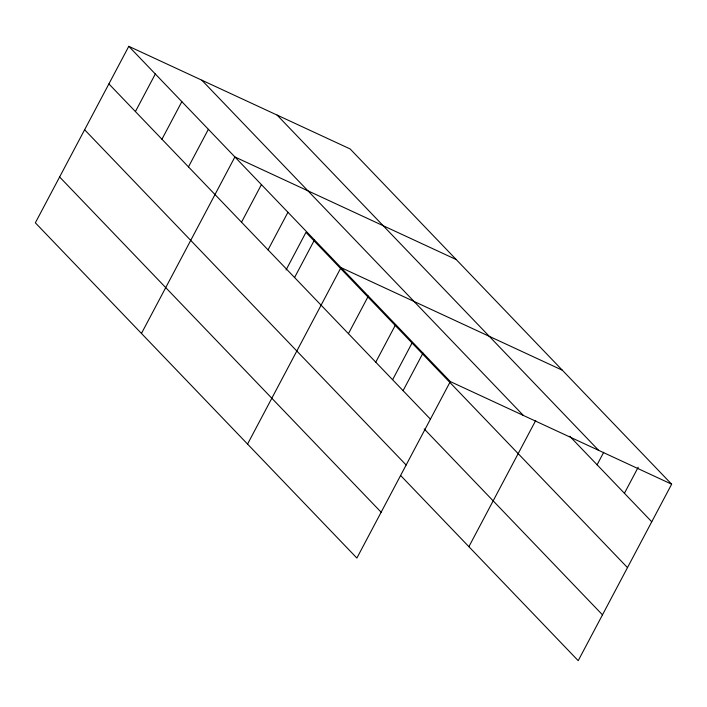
<?xml version="1.0" encoding="UTF-8"?>
<svg xmlns="http://www.w3.org/2000/svg" width="707" height="707" viewBox="0 0 707 707"><rect width="100%" height="100%" fill="white"/><g stroke="black" fill="none" stroke-linecap="round" stroke-linejoin="round"><path stroke-width="1.06" d="M128.789 46.326L35.35 222.811L356.876 558.062L450.315 381.577L128.789 46.326L350.124 148.938L671.65 484.189L578.211 660.674L400.683 475.564M135.417 111.573L155.319 73.988M161.947 139.235L181.84 101.649M188.469 166.887L208.371 129.301M141.453 333.448L234.892 156.963L456.227 259.566M241.52 222.21L261.422 184.615M268.041 249.863L287.943 212.277M286.061 269.95L305.954 232.364L627.48 567.606M294.572 277.524L314.474 239.938M247.556 444.076L340.995 267.591L562.33 370.203M348.427 333.677L368.329 296.092M375.753 362.17L395.655 324.584M392.668 379.615L412.057 342.992M403.087 390.671L422.989 353.085M468.891 546.688L535.72 420.471M597.088 464.782L603.725 452.25M624.422 493.274L638.2 467.256M450.315 381.577L671.65 484.189M277.091 115.082L598.608 450.324M569.762 436.281L651.748 521.775M201.831 80.191L523.357 415.442M108.896 83.912L430.413 419.163M424.191 428.937L602.479 614.834M84.619 129.752L406.145 465.003M59.618 176.98L381.144 512.221"/></g></svg>
